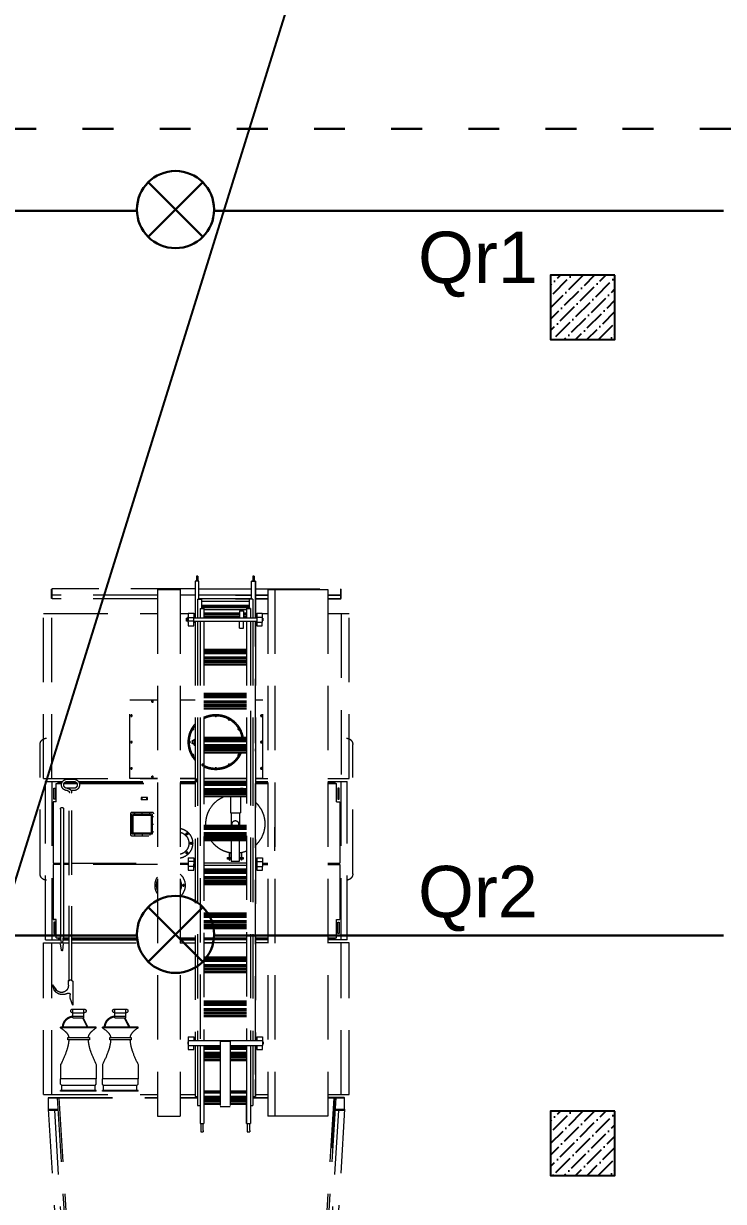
# Model space of a CAD drawing. Header units: millimetres. Extents: x 42452 to 2852333, y -419346 to 834876.
# Drawn here: x 2531440 to 2536882, y 326528 to 335688 of the extents above; entities that cross this region are included whole.
import ezdxf
from ezdxf import colors
from ezdxf.entities.mleader import LeaderData, LeaderLine
from ezdxf.math import Vec2, Vec3

# ---------------------------------------------------------------- set-up
doc = ezdxf.new("R2010")
doc.units = ezdxf.units.MM
doc.linetypes.add('ACAD_ISO03W100', pattern=[30, 12, -18])
doc.linetypes.add('DASHED', pattern=[0.75, 0.5, -0.25])
for name, color, linetype, lineweight in [('cad-block.com_Pen_No__7', 7, 'Continuous', 60), ('memar', 7, 'Continuous', 25), ('надписи', 5, 'Continuous', 30), ('НСП11', 5, 'Continuous', 30), ('Соед_газа', 184, 'ACAD_ISO03W100', 30), ('Шит', 1, 'Continuous', 30)]:
    doc.layers.add(name, color=color, linetype=linetype, lineweight=lineweight)
doc.styles.add('Arial', font='arial.ttf', dxfattribs={"height": 200})
doc.styles.get("Standard").update_dxf_attribs({"font": 'arial.ttf'})

# ---------------------------------------------------------------- blocks, each defined once
blk = doc.blocks.new('MAS1')
at = {"layer": 'cad-block.com_Pen_No__7', "color": 252, "linetype": 'DASHED', "lineweight": 9, "ltscale": 1000, "true_color": 0x939598}
for p, q in [((137320.6, 773121.3), (137349.9, 773121.3)), ((137320.6, 773121.3), (137320.6, 772833.7)), ((137349.9, 773121.3), (137320.6, 773121.3)), ((137320.6, 772833.7), (137320.6, 773121.3)), ((137339.5, 773160.9), (137330, 773160.9)), ((137330, 773160.1), (137330, 773121.3)), ((137340.4, 773160.1), (137340.4, 773121.3)), ((137349.9, 772979.7), (137349.9, 773121.3)), ((137760, 773121.3), (137789.3, 773121.3)), ((137760, 772979.7), (137760, 773121.3)), ((137769.5, 773160.1), (137769.5, 773121.3)), ((137769.5, 773160.1), (137779.3, 773160.1)), ((137779.3, 773160.1), (137779.3, 773121.3)), ((137789.3, 773121.3), (137789.3, 772982.5)), ((136653.3, 772984.5), (136653.3, 773058.7)), ((136656.2, 773058.7), (136653.3, 773058.7)), ((136653.3, 772984.5), (136653.3, 773058.7)), ((136656.2, 773058.7), (136653.3, 773058.7)), ((136656.2, 772982.5), (136656.2, 773060.7)), ((137320.6, 773060.7), (136656.2, 773060.7)), ((136656.2, 772982.5), (136656.2, 773060.7)), ((136656.2, 773013.8), (136656.2, 773058.7)), ((136656.2, 773013.8), (136656.2, 773058.7)), ((136656.2, 772984.5), (136656.2, 773013.8)), ((136656.2, 773011.8), (136757.4, 773011.8)), ((136757.4, 773011.8), (136656.2, 773011.8)), ((136757.4, 773055.3), (136757.4, 768960.3)), ((137222.9, 773055.3), (136757.4, 773055.3)), ((137170.2, 773055.3), (137170.2, 768960.3)), ((137222.9, 773055.3), (137222.9, 768960.3)), ((137222.9, 773011.8), (137320.6, 773011.8)), ((137320.6, 773011.8), (137222.9, 773011.8)), ((137760, 773060.7), (137349.9, 773060.7)), ((137349.9, 773011.8), (137760, 773011.8)), ((137476.5, 773011.8), (137349.9, 773011.8)), ((137789.3, 773060.7), (138902.3, 773060.7)), ((137789.3, 773011.8), (137906.2, 773011.8)), ((137906.2, 773055.3), (137906.2, 768960.3)), ((138082, 773055.3), (137906.2, 773055.3)), ((138082, 773055.3), (138082, 768960.3)), ((138082, 773011.8), (138902.3, 773011.8)), ((138902.3, 772982.5), (138902.3, 773060.7)), ((138902.3, 773058.7), (138905.2, 773058.7)), ((138902.3, 773013.8), (138902.3, 773058.7)), ((138902.3, 772984.5), (138902.3, 773013.8)), ((138905.2, 772984.5), (138905.2, 773058.7)), ((136656.2, 772984.5), (136653.3, 772984.5)), ((136656.2, 772984.5), (136653.3, 772984.5)), ((136656.2, 772984.5), (136656.2, 772985.1)), ((136656.2, 772982.5), (136757.4, 772982.5)), ((136757.4, 772982.5), (136656.2, 772982.5)), ((137222.9, 772982.5), (137320.6, 772982.5)), ((137320.6, 772982.5), (137222.9, 772982.5)), ((137340.1, 772979.7), (137359.7, 772979.7)), ((137340.1, 772979.7), (137340.1, 772833.7)), ((137409.6, 772982.5), (137349.9, 772982.5)), ((137349.9, 772982.5), (137760, 772982.5)), ((137476.5, 772982.5), (137349.9, 772982.5)), ((137359.7, 772979.7), (137369.4, 772979.7)), ((137359.7, 772906.4), (137389, 772906.4)), ((137389, 772906.4), (137359.7, 772906.4)), ((137359.7, 772906.4), (137389, 772906.4)), ((137359.7, 772906.4), (137359.7, 772833.7)), ((137369.4, 772979.7), (137369.4, 772906.4)), ((137740.5, 772964.8), (137369.4, 772964.8)), ((137740.5, 772932.8), (137369.4, 772932.8)), ((137740.5, 772925.9), (137369.4, 772925.9)), ((137740.5, 772916.2), (137369.4, 772916.2)), ((137389, 772906.4), (137389, 772833.7)), ((137721, 772906.4), (137721, 772833.7)), ((137750.3, 772906.4), (137721, 772906.4)), ((137769.8, 772979.7), (137740.5, 772979.7)), ((137740.5, 772979.7), (137740.5, 772906.4)), ((137769.8, 772979.7), (137750.3, 772979.7)), ((137750.3, 772906.4), (137750.3, 772833.7)), ((137769.8, 772979.7), (137769.8, 772833.7)), ((137789, 772982.5), (137789.3, 772982.5)), ((137789.3, 772982.5), (137789.3, 772833.7)), ((138082, 772982.5), (138902.3, 772982.5)), ((138148.9, 772982.5), (138217.3, 772982.5)), ((138902.3, 772984.5), (138905.2, 772984.5)), ((136757.4, 772867.8), (136590.8, 772867.8)), ((136590.8, 771585.6), (136590.8, 772867.8)), ((136654.3, 772867.8), (136654.3, 771585.6)), ((137267.5, 772867.8), (137222.9, 772867.8)), ((137267.5, 772831.3), (137262.6, 772831.3)), ((137262.6, 772831.3), (137262.6, 772811.7)), ((137310.5, 772870.3), (137267.5, 772870.3)), ((137267.5, 772870.3), (137267.5, 772841)), ((137267.5, 772841), (137267.5, 772802)), ((137306.6, 772841), (137267.5, 772841)), ((137310.5, 772841), (137306.6, 772841)), ((137310.5, 772870.3), (137310.5, 772833.7)), ((137310.5, 772843.5), (137315.4, 772843.5)), ((137804.6, 772833.7), (137310.5, 772833.7)), ((137310.5, 772833.7), (137310.5, 772772.7)), ((137315.4, 772843.5), (137315.4, 772833.7)), ((137320.6, 772841), (137315.4, 772841)), ((137721, 772899.6), (137389, 772899.6)), ((137414, 772874.2), (137389, 772874.2)), ((137414, 772867.3), (137389, 772867.3)), ((137389, 772857.6), (137414, 772857.6)), ((137414, 772848.2), (137389, 772848.2)), ((137414, 772844.9), (137389, 772844.9)), ((137443.3, 772889.8), (137414, 772889.8)), ((137414, 772889.8), (137414, 772833.7)), ((137443.3, 772889.8), (137443.3, 772833.7)), ((137721, 772874.2), (137443.3, 772874.2)), ((137721, 772867.3), (137443.3, 772867.3)), ((137443.3, 772857.6), (137721, 772857.6)), ((137721, 772848.2), (137443.3, 772848.2)), ((137721, 772844.9), (137443.3, 772844.9)), ((137800.7, 772867.8), (137789.3, 772867.8)), ((137795.8, 772841), (137789.3, 772841)), ((137800.7, 772843.5), (137795.8, 772843.5)), ((137795.8, 772843.5), (137795.8, 772833.7)), ((137843.7, 772870.3), (137800.7, 772870.3)), ((137800.7, 772870.3), (137800.7, 772833.7)), ((137800.7, 772772.7), (137800.7, 772833.7)), ((137804.6, 772833.7), (137843.7, 772833.7)), ((137843.7, 772870.3), (137843.7, 772841)), ((137906.2, 772867.8), (137843.7, 772867.8)), ((137906.2, 772867.8), (137843.7, 772867.8)), ((137843.7, 772802), (137843.7, 772841)), ((137843.7, 772837.6), (137848, 772837.6)), ((137843.7, 772836.2), (137843.7, 772806.9)), ((137849.4, 772836.2), (137849.4, 772821.5)), ((137856.2, 772833.2), (137849.4, 772833.2)), ((137849.4, 772821.5), (137849.4, 772806.9)), ((137856.2, 772809.8), (137856.2, 772833.2)), ((138967.7, 772867.8), (138082, 772867.8)), ((138904.3, 771585.6), (138904.3, 772867.8)), ((138967.7, 771585.6), (138967.7, 772867.8)), ((137267.5, 772811.7), (137262.6, 772811.7)), ((137306.6, 772802), (137267.5, 772802)), ((137267.5, 772772.7), (137267.5, 772802)), ((137310.5, 772772.7), (137267.5, 772772.7)), ((137310.5, 772802), (137306.6, 772802)), ((137804.6, 772809.3), (137310.5, 772809.3)), ((137310.5, 772799.5), (137315.4, 772799.5)), ((137315.4, 772809.3), (137315.4, 772799.5)), ((137320.6, 772802), (137315.4, 772802)), ((137320.6, 772809.3), (137320.6, 771860.9)), ((137320.6, 771860.9), (137320.6, 772809.3)), ((137340.1, 772809.3), (137340.1, 771869.7)), ((137359.7, 772809.3), (137359.7, 771876)), ((137389, 772809.3), (137389, 771883)), ((137414, 772753.3), (137414, 772809.3)), ((137443.3, 772753.3), (137414, 772753.3)), ((137443.3, 772753.3), (137443.3, 772809.3)), ((137721, 772809.3), (137721, 771884.7)), ((137750.3, 772809.3), (137750.3, 771878.3)), ((137769.8, 772809.3), (137769.8, 771872.7)), ((137789.3, 772809.3), (137789.3, 771865.2)), ((137795.8, 772802), (137789.3, 772802)), ((137795.8, 772809.3), (137795.8, 772799.5)), ((137800.7, 772799.5), (137795.8, 772799.5)), ((137843.7, 772772.7), (137800.7, 772772.7)), ((137804.6, 772809.3), (137843.7, 772809.3)), ((137843.7, 772805.4), (137848, 772805.4)), ((137843.7, 772802), (137843.7, 772772.7)), ((137849.4, 772809.8), (137856.2, 772809.8)), ((137721, 772591), (137389, 772591)), ((137721, 772584.1), (137389, 772584.1)), ((137721, 772574.4), (137389, 772574.4)), ((137721, 772565), (137389, 772565)), ((137721, 772557.8), (137389, 772557.8)), ((137721, 772532.4), (137389, 772532.4)), ((137721, 772525.6), (137389, 772525.6)), ((137389, 772515.8), (137721, 772515.8)), ((137721, 772506.4), (137389, 772506.4)), ((137721, 772503.1), (137389, 772503.1)), ((137721, 772496.3), (137389, 772496.3)), ((137389, 772486.5), (137721, 772486.5)), ((137721, 772477.1), (137389, 772477.1)), ((137721, 772469.9), (137389, 772469.9)), ((137262.2, 772195.9), (137320.6, 772195.9)), ((137262.2, 771585.6), (137262.2, 772195.9)), ((137721, 772249.2), (137389, 772249.2)), ((137721, 772242.3), (137389, 772242.3)), ((137721, 772232.6), (137389, 772232.6)), ((137721, 772223.2), (137389, 772223.2)), ((137721, 772216), (137389, 772216)), ((137721, 772190.6), (137389, 772190.6)), ((137721, 772183.8), (137389, 772183.8)), ((137389, 772174), (137721, 772174)), ((137430.5, 772183.7), (137446.6, 772183.7)), ((137789.3, 772195.9), (137906.2, 772195.9)), ((138082, 772195.9), (138296.4, 772195.9)), ((138114.1, 772183.7), (138130.2, 772183.7)), ((138121, 772193.9), (138121, 772174.2)), ((138296.4, 771585.6), (138296.4, 772195.9)), ((137274.4, 772063.7), (137274.4, 772083.4)), ((137359.6, 772112.9), (137359.6, 771989.6)), ((137721, 772164.6), (137389, 772164.6)), ((137721, 772161.3), (137389, 772161.3)), ((137721, 772154.5), (137389, 772154.5)), ((137389, 772144.7), (137721, 772144.7)), ((137721, 772135.3), (137389, 772135.3)), ((137721, 772128.1), (137389, 772128.1)), ((138284.2, 772063.7), (138284.2, 772083.4)), ((137267.4, 772073.9), (137283.5, 772073.9)), ((137522.8, 772051.3), (137520, 772046.4)), ((137520, 772046.4), (137521.4, 772043.9)), ((137522.8, 772041.5), (137521.4, 772043.9)), ((137528.5, 772041.4), (137522.8, 772051.4)), ((137528.5, 772051.3), (137522.8, 772051.3)), ((137528.5, 772041.5), (137522.8, 772041.5)), ((137529.9, 772048.8), (137528.5, 772051.3)), ((137531.3, 772046.4), (137528.5, 772041.5)), ((137529.9, 772048.8), (137531.3, 772046.4)), ((137628.2, 772079.5), (137623.3, 772076.7)), ((137623.3, 772076.7), (137623.3, 772073.9)), ((137623.3, 772071), (137623.3, 772073.9)), ((137628.2, 772068.2), (137623.3, 772071)), ((137628.2, 772068.1), (137628.2, 772079.6)), ((137633.1, 772076.7), (137628.2, 772079.5)), ((137628.2, 772065.7), (137628.2, 772077.2)), ((137633.1, 772071), (137628.2, 772068.2)), ((137633.1, 772073.9), (137633.1, 772076.7)), ((137633.1, 772073.9), (137633.1, 772071)), ((138277.3, 772073.9), (138293.3, 772073.9)), ((137721, 771907.4), (137389, 771907.4)), ((137721, 771907.4), (137389, 771907.4)), ((137721, 771900.5), (137389, 771900.5)), ((137721, 771900.5), (137389, 771900.5)), ((137455.6, 771968.4), (137445.6, 771974.2)), ((137450.6, 771977), (137445.7, 771974.1)), ((137445.7, 771974.1), (137445.7, 771968.5)), ((137445.7, 771968.5), (137448.2, 771967.1)), ((137450.6, 771965.7), (137448.2, 771967.1)), ((137453, 771975.5), (137450.6, 771977)), ((137455.5, 771968.5), (137450.6, 771965.7)), ((137453, 771975.5), (137455.5, 771974.1)), ((137455.5, 771974.1), (137455.5, 771968.5)), ((137800.8, 771968.4), (137810.8, 771974.2)), ((137800.9, 771974.1), (137803.4, 771975.5)), ((137800.9, 771968.5), (137800.9, 771974.1)), ((137805.8, 771965.7), (137800.9, 771968.5)), ((137805.8, 771977), (137803.4, 771975.5)), ((137810.7, 771974.1), (137805.8, 771977)), ((137808.2, 771967.1), (137805.8, 771965.7)), ((137808.2, 771967.1), (137810.7, 771968.5)), ((137810.7, 771968.5), (137810.7, 771974.1)), ((136563.4, 770843.9), (136563.4, 771849.7)), ((137267.4, 771868.8), (137283.5, 771868.8)), ((137274.4, 771858.6), (137274.4, 771878.3)), ((137320.6, 771860.9), (137320.6, 769547.6)), ((137320.6, 769547.6), (137320.6, 771816.2)), ((137340.1, 771874.2), (137340.1, 769547.6)), ((137359.7, 771876), (137359.7, 769547.6)), ((137389, 771890.8), (137389, 769547.6)), ((137437.8, 771890.8), (137389, 771890.8)), ((137721, 771890.8), (137389, 771890.8)), ((137721, 771881.4), (137389, 771881.4)), ((137721, 771874.2), (137389, 771874.2)), ((137721, 771848.8), (137389, 771848.8)), ((137721, 771842), (137389, 771842)), ((137389, 771832.2), (137721, 771832.2)), ((137721, 771822.8), (137389, 771822.8)), ((137721, 771819.5), (137389, 771819.5)), ((137721, 771812.7), (137389, 771812.7)), ((137721, 771890.8), (137680.6, 771890.8)), ((137721, 771884.7), (137721, 769547.6)), ((137750.3, 771878.3), (137750.3, 771561.2)), ((137769.8, 771874.2), (137769.8, 769547.6)), ((137789.3, 771865.2), (137789.3, 769547.6)), ((137795, 771883.4), (137804.2, 771883.4)), ((137795, 771854.1), (137804.2, 771854.1)), ((137812, 771875.6), (137812, 771861.9)), ((137825.1, 771868.8), (137836.6, 771868.8)), ((137827.5, 771868.8), (137839, 771868.8)), ((137827.6, 771868.8), (137830.5, 771873.7)), ((137830.5, 771863.9), (137827.6, 771868.8)), ((137830.5, 771873.7), (137833.3, 771873.7)), ((137833.3, 771863.9), (137830.5, 771863.9)), ((137836.1, 771873.7), (137833.3, 771873.7)), ((137833.3, 771863.9), (137836.1, 771863.9)), ((137838.9, 771868.8), (137836.1, 771873.7)), ((137836.1, 771863.9), (137838.9, 771868.8)), ((138277.3, 771868.8), (138293.3, 771868.8)), ((138284.2, 771858.6), (138284.2, 771878.3)), ((138995.1, 770843.9), (138995.1, 771849.7)), ((137389, 771802.9), (137721, 771802.9)), ((137721, 771793.5), (137389, 771793.5)), ((137437.3, 771786.3), (137389, 771786.3)), ((137721, 771786.3), (137389, 771786.3)), ((137455.6, 771769.1), (137445.6, 771763.4)), ((137448.2, 771770.5), (137445.7, 771769.1)), ((137445.7, 771769.1), (137445.7, 771763.4)), ((137445.7, 771763.4), (137450.6, 771760.6)), ((137448.2, 771770.5), (137450.6, 771771.9)), ((137450.6, 771771.9), (137455.5, 771769.1)), ((137450.6, 771760.6), (137453, 771762)), ((137455.5, 771763.4), (137453, 771762)), ((137455.5, 771769.1), (137455.5, 771763.4)), ((137721, 771786.3), (137681.3, 771786.3)), ((137800.8, 771769.1), (137810.8, 771763.4)), ((137800.9, 771769.1), (137805.8, 771771.9)), ((137800.9, 771763.4), (137800.9, 771769.1)), ((137803.4, 771762), (137800.9, 771763.4)), ((137803.4, 771762), (137805.8, 771760.6)), ((137805.8, 771771.9), (137808.2, 771770.5)), ((137805.8, 771760.6), (137810.7, 771763.4)), ((137810.7, 771769.1), (137808.2, 771770.5)), ((137810.7, 771763.4), (137810.7, 771769.1)), ((137267.4, 771664), (137283.5, 771664)), ((137274.4, 771653.8), (137274.4, 771673.6)), ((137521.4, 771693.6), (137520, 771691.2)), ((137520, 771691.2), (137522.8, 771686.3)), ((137521.4, 771693.6), (137522.8, 771696.1)), ((137528.5, 771696.2), (137522.8, 771686.2)), ((137522.8, 771696.1), (137528.5, 771696.1)), ((137522.8, 771686.3), (137528.5, 771686.3)), ((137528.5, 771696.1), (137531.3, 771691.2)), ((137528.5, 771686.3), (137529.9, 771688.7)), ((137531.3, 771691.2), (137529.9, 771688.7)), ((137622.3, 771663.7), (137634.1, 771663.7)), ((137623.3, 771666.5), (137628.2, 771669.3)), ((137623.3, 771663.7), (137623.3, 771666.5)), ((137623.3, 771663.7), (137623.3, 771660.9)), ((137623.3, 771660.9), (137628.2, 771658.1)), ((137628.2, 771671.9), (137628.2, 771660.4)), ((137628.2, 771670), (137628.2, 771657.4)), ((137628.2, 771669.5), (137628.2, 771657.9)), ((137628.2, 771669.3), (137633.1, 771666.5)), ((137628.2, 771658.1), (137633.1, 771660.9)), ((137633.1, 771666.5), (137633.1, 771663.7)), ((137633.1, 771660.9), (137633.1, 771663.7)), ((137725.1, 771691.2), (137727.9, 771696.1)), ((137726.5, 771688.7), (137725.1, 771691.2)), ((137726.5, 771688.7), (137727.9, 771686.3)), ((137727.9, 771696.2), (137733.6, 771686.2)), ((137727.9, 771696.1), (137733.6, 771696.1)), ((137727.9, 771686.3), (137733.6, 771686.3)), ((137733.6, 771696.1), (137735, 771693.6)), ((137733.6, 771686.3), (137736.4, 771691.2)), ((137736.4, 771691.2), (137735, 771693.6)), ((138277.3, 771664), (138293.3, 771664)), ((138284.2, 771653.8), (138284.2, 771673.6)), ((136757.4, 771585.6), (136590.8, 771585.6)), ((136606.4, 770330.7), (136606.4, 771561.2)), ((136757.4, 771561.2), (136606.4, 771561.2)), ((136655.2, 771561.2), (136655.2, 770330.7)), ((136689.4, 771403.9), (136689.4, 771545.5)), ((136757.4, 771545.5), (136689.4, 771545.5)), ((136704.1, 771561.2), (136704.1, 771545.5)), ((136757.4, 771555.3), (136704.1, 771555.3)), ((137320.6, 771585.6), (137222.9, 771585.6)), ((137320.6, 771561.2), (137222.9, 771561.2)), ((137320.6, 771555.3), (137222.9, 771555.3)), ((137320.6, 771545.5), (137222.9, 771545.5)), ((137262.2, 771585.6), (137320.6, 771585.6)), ((137262.2, 771585.6), (137320.6, 771585.6)), ((137389, 771585.6), (137721, 771585.6)), ((137721, 771585.6), (137389, 771585.6)), ((137389, 771585.6), (137721, 771585.6)), ((137721, 771565.6), (137389, 771565.6)), ((137721, 771558.7), (137389, 771558.7)), ((137721, 771549), (137389, 771549)), ((137721, 771539.6), (137389, 771539.6)), ((137721, 771532.4), (137389, 771532.4)), ((137750.3, 771561.2), (137750.3, 769547.6)), ((137779.3, 771585.6), (137779.3, 771585.6)), ((137779.3, 771585.6), (137779.3, 771557.7)), ((137906.2, 771545.5), (137789, 771545.5)), ((137789.3, 771585.6), (137906.2, 771585.6)), ((137906.2, 771585.6), (137789.3, 771585.6)), ((137789.3, 771585.6), (137906.2, 771585.6)), ((137906.2, 771561.2), (137789.3, 771561.2)), ((137906.2, 771555.3), (137789.3, 771555.3)), ((138082, 771585.6), (138296.4, 771585.6)), ((138967.7, 771585.6), (138082, 771585.6)), ((138082, 771585.6), (138296.4, 771585.6)), ((138696.3, 771561.2), (138082, 771561.2)), ((138692.8, 771555.3), (138082, 771555.3)), ((138689.3, 771545.5), (138082, 771545.5)), ((138114.1, 771597.8), (138130.2, 771597.8)), ((138121, 771587.6), (138121, 771607.3)), ((138296.4, 771585.6), (138296.4, 771585.6)), ((138809.4, 771545.5), (138707.7, 771545.5)), ((138802.6, 771555.3), (138714.4, 771555.3)), ((138792, 771561.2), (138725, 771561.2)), ((138784.9, 771579.7), (138732.2, 771579.7)), ((138784.9, 771562.1), (138732.2, 771562.1)), ((138952.1, 771561.2), (138820.8, 771561.2)), ((138854.5, 771555.3), (138824.3, 771555.3)), ((138869.1, 771545.5), (138827.7, 771545.5)), ((138854.5, 771545.5), (138854.5, 771561.2)), ((138869.1, 771403.9), (138869.1, 771545.5)), ((138903.3, 771561.2), (138903.3, 770330.7)), ((138952.1, 770330.7), (138952.1, 771561.2)), ((137721, 771507), (137389, 771507)), ((137721, 771500.2), (137389, 771500.2)), ((137389, 771490.4), (137721, 771490.4)), ((137721, 771481), (137389, 771481)), ((137721, 771477.7), (137389, 771477.7)), ((137721, 771470.9), (137389, 771470.9)), ((137389, 771461.1), (137721, 771461.1)), ((137721, 771451.7), (137389, 771451.7)), ((137515.6, 771444.5), (137389, 771444.5)), ((137415.5, 771507), (137427.7, 771507)), ((137431.6, 771507), (137437.5, 771507)), ((137437.5, 771444.5), (137437.5, 771318.5)), ((137515.6, 771444.5), (137515.6, 771318.5)), ((137721, 771444.5), (137515.6, 771444.5)), ((138732.2, 771509.4), (138766.4, 771509.4)), ((138732.2, 771509.4), (138784.9, 771509.4)), ((138732.2, 771491.8), (138754.4, 771491.8)), ((138749.7, 771474.2), (138747.3, 771474.2)), ((138747.3, 770837.2), (138747.3, 771474.2)), ((138767.3, 771474.2), (138770.1, 771474.2)), ((138770.1, 770833.5), (138770.1, 771474.2)), ((136689.4, 771403.9), (136665, 771403.9)), ((136665, 771403.9), (136665, 770926.6)), ((138159.8, 771423.9), (138159.8, 771438.5)), ((138159.8, 771419), (138159.8, 771438.5)), ((138159.8, 771438.5), (138208.6, 771438.5)), ((138159.8, 771438.5), (138208.6, 771438.5)), ((138159.8, 771419), (138208.6, 771419)), ((138161.7, 771428.8), (138169.5, 771428.8)), ((138165.6, 771432.7), (138165.6, 771424.8)), ((138198.8, 771428.8), (138206.6, 771428.8)), ((138202.7, 771432.7), (138202.7, 771424.8)), ((138208.6, 771438.5), (138208.6, 771423.9)), ((138208.6, 771438.5), (138208.6, 771419)), ((138869.1, 771403.9), (138893.5, 771403.9)), ((138893.5, 771403.9), (138893.5, 770926.6)), ((137515.6, 771318.5), (137437.5, 771318.5)), ((137444.8, 771318.5), (137444.8, 771223.8)), ((137508.3, 771318.5), (137508.3, 771223.8)), ((138120.1, 771289.1), (138114.2, 771289.1)), ((138117.2, 771292), (138117.2, 771286.2)), ((138122.5, 771305.2), (138122.5, 771156.8)), ((138275.8, 771310.1), (138127.4, 771310.1)), ((138131.3, 771301.3), (138131.3, 771160.7)), ((138271.9, 771301.3), (138131.3, 771301.3)), ((138145.5, 771315.5), (138139.6, 771315.5)), ((138142.5, 771312.5), (138142.5, 771318.4)), ((138204.1, 771315.5), (138198.2, 771315.5)), ((138201.1, 771312.5), (138201.1, 771318.4)), ((138262.7, 771315.5), (138256.8, 771315.5)), ((138259.7, 771312.5), (138259.7, 771318.4)), ((138271.9, 771160.7), (138271.9, 771301.3)), ((138280.7, 771156.8), (138280.7, 771305.2)), ((138283.2, 771289.1), (138289, 771289.1)), ((138286.1, 771292), (138286.1, 771286.2)), ((138812.3, 771347.8), (138812.3, 771138.8)), ((138836.9, 771347.8), (138836.9, 771138.9)), ((137170.2, 771022.6), (137170.2, 771207.5)), ((137721, 771223.8), (137389, 771223.8)), ((137721, 771216.9), (137389, 771216.9)), ((137721, 771207.3), (137389, 771207.3)), ((137721, 771197.8), (137389, 771197.8)), ((137721, 771190.6), (137389, 771190.6)), ((137721, 771165.2), (137389, 771165.2)), ((138120.1, 771230.5), (138114.2, 771230.5)), ((138120.1, 771171.9), (138114.2, 771171.9)), ((138117.2, 771233.5), (138117.2, 771227.6)), ((138117.2, 771174.9), (138117.2, 771169)), ((138283.2, 771230.5), (138289, 771230.5)), ((138283.2, 771171.9), (138289, 771171.9)), ((138286.1, 771233.5), (138286.1, 771227.6)), ((138286.1, 771174.9), (138286.1, 771169)), ((137721, 771158.4), (137389, 771158.4)), ((137389, 771148.6), (137721, 771148.6)), ((137721, 771139.2), (137389, 771139.2)), ((137721, 771135.9), (137389, 771135.9)), ((137721, 771129.1), (137389, 771129.1)), ((137389, 771119.3), (137721, 771119.3)), ((137721, 771109.9), (137389, 771109.9)), ((137721, 771102.7), (137389, 771102.7)), ((137444.8, 770942.5), (137444.8, 771102.7)), ((137508.3, 771102.7), (137508.3, 770942.5)), ((138127.4, 771151.9), (138275.8, 771151.9)), ((138131.3, 771160.7), (138271.9, 771160.7)), ((138145.5, 771146.5), (138139.6, 771146.5)), ((138142.5, 771149.5), (138142.5, 771143.6)), ((138204.1, 771146.5), (138198.2, 771146.5)), ((138201.1, 771149.5), (138201.1, 771143.6)), ((138262.7, 771146.5), (138256.8, 771146.5)), ((138259.7, 771149.5), (138259.7, 771143.6)), ((138812.3, 771138.8), (138812.3, 771082.3)), ((138812.3, 771082.3), (138812.3, 770834.7)), ((138836.9, 771138.9), (138836.9, 771085.4)), ((138836.9, 771085.4), (138836.9, 770834.7)), ((137427.7, 771008.8), (137427.7, 770949.8)), ((137431.6, 771008), (137431.6, 770949.8)), ((137521.4, 771008), (137521.4, 770949.8)), ((137525.4, 771008.8), (137525.4, 770949.8)), ((136757.4, 770926.6), (136665, 770926.6)), ((136757.4, 770916.8), (136665, 770916.8)), ((136665, 770916.8), (136665, 770487.9)), ((137261.2, 770926.6), (137222.9, 770926.6)), ((137261.2, 770916.8), (137222.9, 770916.8)), ((137266.1, 770930.1), (137261.2, 770930.1)), ((137261.2, 770930.1), (137261.2, 770910.6)), ((137266.1, 770910.6), (137261.2, 770910.6)), ((137309.1, 770969.2), (137266.1, 770969.2)), ((137266.1, 770969.2), (137266.1, 770939.9)), ((137266.1, 770939.9), (137266.1, 770900.8)), ((137309.1, 770939.9), (137266.1, 770939.9)), ((137309.1, 770900.8), (137266.1, 770900.8)), ((137266.1, 770871.5), (137266.1, 770900.8)), ((137309.1, 770969.2), (137309.1, 770920.4)), ((137309.1, 770942.3), (137314, 770942.3)), ((137309.1, 770920.4), (137309.1, 770871.5)), ((137309.1, 770898.4), (137314, 770898.4)), ((137314, 770942.3), (137314, 770898.4)), ((137320.6, 770939.9), (137314, 770939.9)), ((137320.6, 770930.1), (137314, 770930.1)), ((137320.6, 770910.6), (137314, 770910.6)), ((137320.6, 770900.8), (137314, 770900.8)), ((137721, 770930.1), (137389, 770930.1)), ((137721, 770910.6), (137389, 770910.6)), ((137415.5, 770970.8), (137415.5, 770959.1)), ((137427.7, 770970.8), (137415.5, 770970.8)), ((137415.5, 770959.1), (137427.7, 770959.1)), ((137427.7, 770958.6), (137431.6, 770958.6)), ((137427.7, 770949.8), (137431.6, 770949.8)), ((137444.8, 770970.8), (137431.6, 770970.8)), ((137431.6, 770959.1), (137444.8, 770959.1)), ((137508.3, 770942.5), (137444.8, 770942.5)), ((137521.4, 770970.8), (137508.3, 770970.8)), ((137508.3, 770959.1), (137521.4, 770959.1)), ((137525.4, 770958.6), (137521.4, 770958.6)), ((137525.4, 770949.8), (137521.4, 770949.8)), ((137537.6, 770970.8), (137525.4, 770970.8)), ((137525.4, 770959.1), (137537.6, 770959.1)), ((137537.6, 770959.1), (137537.6, 770970.8)), ((137794.4, 770939.9), (137789.3, 770939.9)), ((137794.4, 770930.1), (137789.3, 770930.1)), ((137794.4, 770900.8), (137789.3, 770900.8)), ((137799.3, 770942.3), (137794.4, 770942.3)), ((137794.4, 770942.3), (137794.4, 770898.4)), ((137799.3, 770898.4), (137794.4, 770898.4)), ((137842.3, 770969.2), (137799.3, 770969.2)), ((137799.3, 770969.2), (137799.3, 770920.4)), ((137799.3, 770939.9), (137842.3, 770939.9)), ((137799.3, 770871.5), (137799.3, 770920.4)), ((137799.3, 770900.8), (137842.3, 770900.8)), ((137842.3, 770969.2), (137842.3, 770939.9)), ((137842.3, 770939.9), (137842.3, 770900.8)), ((137842.3, 770930.1), (137847.2, 770930.1)), ((137842.3, 770910.6), (137847.2, 770910.6)), ((137842.3, 770900.8), (137842.3, 770871.5)), ((137847.2, 770930.1), (137847.2, 770910.6)), ((137906.2, 770926.6), (137847.2, 770926.6)), ((137847.2, 770916.8), (137906.2, 770916.8)), ((138747.3, 770926.6), (138082, 770926.6)), ((138082, 770916.8), (138747.3, 770916.8)), ((138812.3, 770926.6), (138770.1, 770926.6)), ((138770.1, 770916.8), (138812.3, 770916.8)), ((138893.5, 770926.6), (138836.9, 770926.6)), ((138836.9, 770916.8), (138893.5, 770916.8)), ((138893.5, 770916.8), (138893.5, 770487.9)), ((137309.1, 770871.5), (137266.1, 770871.5)), ((137721, 770882), (137389, 770882)), ((137721, 770875.1), (137389, 770875.1)), ((137721, 770865.5), (137389, 770865.5)), ((137721, 770856), (137389, 770856)), ((137721, 770848.8), (137389, 770848.8)), ((137721, 770823.4), (137389, 770823.4)), ((137721, 770816.6), (137389, 770816.6)), ((137389, 770806.8), (137721, 770806.8)), ((137842.3, 770871.5), (137799.3, 770871.5)), ((138747.3, 770093.8), (138747.3, 770837.2)), ((138770.1, 770094.2), (138770.1, 770833.5)), ((138812.3, 770834.7), (138812.3, 770299.6)), ((138836.9, 770834.7), (138836.9, 770299.6)), ((137721, 770797.4), (137389, 770797.4)), ((137721, 770794.1), (137389, 770794.1)), ((137721, 770787.3), (137389, 770787.3)), ((137389, 770777.5), (137721, 770777.5)), ((137721, 770768.1), (137389, 770768.1)), ((137721, 770760.9), (137389, 770760.9)), ((137721, 770540.2), (137389, 770540.2)), ((137721, 770533.3), (137389, 770533.3)), ((137721, 770523.7), (137389, 770523.7)), ((136689.4, 770487.9), (136665, 770487.9)), ((136689.4, 770346.3), (136689.4, 770487.9)), ((137721, 770514.2), (137389, 770514.2)), ((137721, 770507), (137389, 770507)), ((137721, 770481.6), (137389, 770481.6)), ((137721, 770474.8), (137389, 770474.8)), ((137389, 770465), (137721, 770465)), ((137721, 770455.6), (137389, 770455.6)), ((137721, 770452.3), (137389, 770452.3)), ((137721, 770445.5), (137389, 770445.5)), ((137389, 770435.7), (137721, 770435.7)), ((137750.3, 770507), (137750.3, 770481.6)), ((138869.1, 770487.9), (138893.5, 770487.9)), ((138869.1, 770346.3), (138869.1, 770487.9)), ((138893.5, 770487.9), (138869.1, 770487.9)), ((136757.4, 770346.3), (136689.4, 770346.3)), ((136704.1, 770346.3), (136704.1, 770330.7)), ((137320.6, 770346.3), (137222.9, 770346.3)), ((137721, 770426.3), (137389, 770426.3)), ((137721, 770419.1), (137389, 770419.1)), ((137721, 770346.3), (137389, 770346.3)), ((137906.2, 770346.3), (137789.3, 770346.3)), ((138747.3, 770346.3), (138082, 770346.3)), ((138812.3, 770346.3), (138770.1, 770346.3)), ((138819.2, 770308.6), (138812.3, 770357.6)), ((138829.7, 770308.5), (138836.9, 770357.6)), ((138869.1, 770346.3), (138836.9, 770346.3)), ((138854.5, 770346.3), (138854.5, 770330.7)), ((136590.8, 770307.2), (136757.4, 770307.2)), ((136590.8, 769128.5), (136590.8, 770307.2)), ((136606.4, 770330.7), (136757.4, 770330.7)), ((136654.3, 769128.5), (136654.3, 770307.2)), ((136757.4, 770336.5), (136704.1, 770336.5)), ((137320.6, 770336.5), (137222.9, 770336.5)), ((137222.9, 770330.7), (137320.6, 770330.7)), ((137222.9, 770307.2), (137320.6, 770307.2)), ((137721, 770336.5), (137389, 770336.5)), ((137389, 770330.7), (137721, 770330.7)), ((137389, 770307.2), (137721, 770307.2)), ((137721, 770307.2), (137657.3, 770307.2)), ((137906.2, 770336.5), (137789.3, 770336.5)), ((137906.2, 770330.7), (137789.3, 770330.7)), ((137906.2, 770307.2), (137789.3, 770307.2)), ((137906.2, 770307.2), (137789.3, 770307.2)), ((138747.3, 770336.5), (138082, 770336.5)), ((138747.3, 770330.7), (138082, 770330.7)), ((138747.3, 770307.2), (138082, 770307.2)), ((138747.3, 770307.2), (138082, 770307.2)), ((138812.3, 770336.5), (138770.1, 770336.5)), ((138812.3, 770330.7), (138770.1, 770330.7)), ((138812.3, 770307.2), (138770.1, 770307.2)), ((138812.3, 770307.2), (138770.1, 770307.2)), ((138819.2, 770250.6), (138812.3, 770299.6)), ((138829.7, 770250.5), (138836.9, 770299.6)), ((138854.5, 770336.5), (138836.9, 770336.5)), ((138952.1, 770330.7), (138836.9, 770330.7)), ((138967.7, 770307.2), (138836.9, 770307.2)), ((138904.3, 770307.2), (138836.9, 770307.2)), ((138904.3, 769128.5), (138904.3, 770307.2)), ((138967.7, 769128.5), (138967.7, 770307.2)), ((137721, 770198.4), (137389, 770198.4)), ((137721, 770191.5), (137389, 770191.5)), ((137721, 770181.9), (137389, 770181.9)), ((137721, 770172.4), (137389, 770172.4)), ((137721, 770165.2), (137389, 770165.2)), ((137721, 770139.8), (137389, 770139.8)), ((137721, 770133), (137389, 770133)), ((137389, 770123.2), (137721, 770123.2)), ((137721, 770113.8), (137389, 770113.8)), ((137721, 770110.5), (137389, 770110.5)), ((137721, 770103.7), (137389, 770103.7)), ((137389, 770093.9), (137721, 770093.9)), ((137721, 770084.5), (137389, 770084.5)), ((137721, 770077.3), (137389, 770077.3)), ((138747.3, 770017.9), (138747.3, 770094.2)), ((138770.2, 770017.9), (138770.2, 770094.2)), ((138749.7, 770017.8), (138740.9, 770009)), ((138740.9, 770009), (138740.9, 769988.2)), ((138740.9, 769988.2), (138740.9, 769821.9)), ((138749.9, 770017.9), (138747.3, 770017.9)), ((138749.7, 770017.8), (138767.3, 770017.8)), ((138767.3, 770017.8), (138770.2, 770017.8)), ((138767.3, 770017.8), (138776.1, 770009)), ((138776.1, 770009), (138767.3, 770017.8)), ((138776.1, 770009), (138776.1, 769983.5)), ((138898.6, 769981.5), (138870.4, 769942.5)), ((138882, 769935.2), (138898.6, 769981.5)), ((138761.1, 769876.7), (138761.1, 769904)), ((138761.1, 769897.5), (138761.1, 769901.8)), ((138870.5, 769942.9), (138882, 769934.4)), ((137721, 769856.6), (137389, 769856.6)), ((137721, 769849.8), (137389, 769849.8)), ((137721, 769840.1), (137389, 769840.1)), ((137721, 769830.6), (137389, 769830.6)), ((137721, 769823.4), (137389, 769823.4)), ((137721, 769798), (137389, 769798)), ((137721, 769791.2), (137389, 769791.2)), ((138414.3, 769791.8), (138328.3, 769791.8)), ((138328.3, 769724.9), (138328.3, 769791.8)), ((138414.3, 769724.9), (138414.3, 769791.8)), ((138739.9, 769791.8), (138653.9, 769791.8)), ((138653.9, 769724.9), (138653.9, 769791.8)), ((138739.9, 769724.9), (138739.9, 769791.8)), ((138740.9, 769821.2), (138761.1, 769876.7)), ((137389, 769781.4), (137721, 769781.4)), ((137721, 769772), (137389, 769772)), ((137721, 769768.7), (137389, 769768.7)), ((137721, 769761.9), (137389, 769761.9)), ((137389, 769752.1), (137721, 769752.1)), ((137721, 769742.7), (137389, 769742.7)), ((137721, 769735.5), (137389, 769735.5)), ((138334.9, 769724.9), (138298.4, 769650.7)), ((138340.4, 769724.9), (138303.9, 769650.7)), ((138414.3, 769764), (138328.3, 769764)), ((138414.3, 769738.3), (138328.3, 769738.3)), ((138414.3, 769724.9), (138328.3, 769724.9)), ((138660.5, 769724.9), (138624, 769650.7)), ((138666, 769724.9), (138629.5, 769650.7)), ((138739.9, 769764), (138653.9, 769764)), ((138739.9, 769738.3), (138653.9, 769738.3)), ((138739.9, 769724.9), (138653.9, 769724.9)), ((138672.7, 769738.5), (138672.6, 769738.3)), ((138232.9, 769646.3), (138232.9, 769650.7)), ((138232.9, 769650.7), (138509.7, 769650.7)), ((138232.9, 769646.3), (138509.7, 769646.3)), ((138509.7, 769646.3), (138509.7, 769650.7)), ((138558.5, 769646.3), (138558.5, 769650.7)), ((138558.5, 769650.7), (138835.3, 769650.7)), ((138558.5, 769646.3), (138835.3, 769646.3)), ((138835.3, 769646.3), (138835.3, 769650.7)), ((137266.1, 769537.8), (137261.2, 769537.8)), ((137261.2, 769537.8), (137261.2, 769518.3)), ((137266.1, 769518.3), (137261.2, 769518.3)), ((137309.1, 769576.9), (137266.1, 769576.9)), ((137266.1, 769576.9), (137266.1, 769547.6)), ((137266.1, 769547.6), (137266.1, 769508.5)), ((137320.6, 769547.6), (137266.1, 769547.6)), ((137309.1, 769576.9), (137309.1, 769547.6)), ((137789.3, 769547.6), (137320.6, 769547.6)), ((137515.9, 769541.7), (137515.9, 769034.2)), ((137594, 769541.7), (137515.9, 769541.7)), ((137594, 769541.7), (137594, 769034.2)), ((137842.3, 769547.6), (137769.8, 769547.6)), ((137842.3, 769576.9), (137799.3, 769576.9)), ((137799.3, 769576.9), (137799.3, 769547.6)), ((137842.3, 769576.9), (137842.3, 769547.6)), ((137842.3, 769547.6), (137842.3, 769508.5)), ((137842.3, 769537.8), (137847.2, 769537.8)), ((137842.3, 769518.3), (137847.2, 769518.3)), ((137847.2, 769537.8), (137847.2, 769518.3)), ((138285.6, 769571.6), (138285.6, 769554)), ((138452.6, 769571.6), (138285.6, 769571.6)), ((138285.6, 769554), (138452.6, 769554)), ((138452.6, 769554), (138452.6, 769571.6)), ((138611.2, 769571.6), (138611.2, 769554)), ((138778.2, 769571.6), (138611.2, 769571.6)), ((138611.2, 769554), (138778.2, 769554)), ((138778.2, 769554), (138778.2, 769571.6)), ((137266.1, 769479.2), (137266.1, 769508.5)), ((137515.9, 769508.5), (137266.1, 769508.5)), ((137309.1, 769479.2), (137266.1, 769479.2)), ((137309.1, 769508.5), (137309.1, 769479.2)), ((137340.1, 769508.5), (137320.6, 769508.5)), ((137320.6, 769284.4), (137320.6, 769508.5)), ((137320.6, 769508.5), (137320.6, 769284.4)), ((137340.1, 769508.5), (137340.1, 769284.4)), ((137359.7, 769508.5), (137359.7, 769284.4)), ((137389, 769508.5), (137389, 769284.4)), ((137515.9, 769498.3), (137389, 769498.3)), ((137515.9, 769488.8), (137389, 769488.8)), ((137515.9, 769481.6), (137389, 769481.6)), ((137515.9, 769456.2), (137389, 769456.2)), ((137515.9, 769449.4), (137389, 769449.4)), ((137389, 769439.6), (137515.9, 769439.6)), ((137515.9, 769430.2), (137389, 769430.2)), ((137515.9, 769426.9), (137389, 769426.9)), ((137789.3, 769508.5), (137594, 769508.5)), ((137721, 769498.3), (137594, 769498.3)), ((137721, 769488.8), (137594, 769488.8)), ((137721, 769481.6), (137594, 769481.6)), ((137721, 769456.2), (137594, 769456.2)), ((137721, 769449.4), (137594, 769449.4)), ((137594, 769439.6), (137721, 769439.6)), ((137721, 769430.2), (137594, 769430.2)), ((137721, 769426.9), (137594, 769426.9)), ((137721, 769508.5), (137721, 769284.4)), ((137750.3, 769508.5), (137750.3, 769284.4)), ((137842.3, 769508.5), (137769.8, 769508.5)), ((137769.8, 769508.5), (137769.8, 769284.4)), ((137789.3, 769508.5), (137789.3, 769284.4)), ((137799.3, 769479.2), (137799.3, 769508.5)), ((137842.3, 769479.2), (137799.3, 769479.2)), ((137842.3, 769508.5), (137842.3, 769479.2)), ((137515.9, 769420.1), (137389, 769420.1)), ((137389, 769410.3), (137515.9, 769410.3)), ((137515.9, 769400.9), (137389, 769400.9)), ((137515.9, 769393.7), (137389, 769393.7)), ((137721, 769420.1), (137594, 769420.1)), ((137594, 769410.3), (137721, 769410.3)), ((137721, 769400.9), (137594, 769400.9)), ((137721, 769393.7), (137594, 769393.7)), ((138232.9, 769360.7), (138232.9, 769250.8)), ((138509.7, 769360.7), (138509.7, 769250.8)), ((138558.5, 769360.7), (138558.5, 769250.8)), ((138835.3, 769360.7), (138835.3, 769250.8)), ((137320.6, 769284.4), (137320.6, 769112.2)), ((137320.6, 769112.2), (137320.6, 769245.4)), ((137340.1, 769284.4), (137340.1, 769043.8)), ((137359.7, 769284.4), (137359.7, 768902.2)), ((137389, 769284.4), (137389, 768902.2)), ((137721, 769284.4), (137721, 768902.2)), ((137750.3, 769284.4), (137750.3, 768902.2)), ((137769.8, 769284.4), (137769.8, 769043.8)), ((137789.3, 769284.4), (137789.3, 769112.2)), ((138232.9, 769250.8), (138509.7, 769250.8)), ((138232.9, 769207.3), (138232.9, 769250.8)), ((138509.7, 769207.3), (138509.7, 769250.8)), ((138558.5, 769250.8), (138835.3, 769250.8)), ((138558.5, 769207.3), (138558.5, 769250.8)), ((138835.3, 769207.3), (138835.3, 769250.8)), ((137515.9, 769156.5), (137389, 769156.5)), ((137721, 769156.5), (137594, 769156.5)), ((138241.7, 769198.5), (138232.9, 769207.3)), ((138232.9, 769159), (138509.7, 769159)), ((138232.9, 769154.6), (138232.9, 769159)), ((138232.9, 769154.6), (138509.7, 769154.6)), ((138241.7, 769198.5), (138501, 769198.5)), ((138241.7, 769159), (138241.7, 769198.5)), ((138501, 769198.5), (138509.7, 769207.3)), ((138501, 769159), (138501, 769198.5)), ((138509.7, 769154.6), (138509.7, 769159)), ((138567.2, 769198.5), (138558.5, 769207.3)), ((138558.5, 769159), (138835.3, 769159)), ((138558.5, 769154.6), (138558.5, 769159)), ((138558.5, 769154.6), (138835.3, 769154.6)), ((138567.2, 769198.5), (138826.5, 769198.5)), ((138567.2, 769159), (138567.2, 769198.5)), ((138826.5, 769198.5), (138835.3, 769207.3)), ((138826.5, 769159), (138826.5, 769198.5)), ((138835.3, 769154.6), (138835.3, 769159)), ((136757.4, 769128.5), (136590.8, 769128.5)), ((136757.4, 769128.5), (136597.1, 769128.5)), ((136626.8, 769015.2), (136626.8, 769105.1)), ((136757.4, 769105.1), (136626.8, 769105.1)), ((136757.4, 769103.1), (136626.8, 769103.1)), ((136757.4, 769107.4), (136629.6, 769107.4)), ((136757.4, 769105.6), (136629.6, 769105.6)), ((136695.6, 769103.1), (136760.5, 768043.5)), ((136704.7, 769105.6), (136728.9, 768710.5)), ((136710.3, 769103.1), (136775.2, 768043.5)), ((137320.6, 769128.5), (137222.9, 769128.5)), ((137340.1, 769105.1), (137222.9, 769105.1)), ((137340.1, 769103.1), (137222.9, 769103.1)), ((137340.1, 769112.2), (137320.6, 769112.2)), ((137515.9, 769147), (137389, 769147)), ((137515.9, 769139.8), (137389, 769139.8)), ((137515.9, 769114.4), (137389, 769114.4)), ((137515.9, 769107.6), (137389, 769107.6)), ((137389, 769097.8), (137515.9, 769097.8)), ((137515.9, 769088.4), (137389, 769088.4)), ((137515.9, 769085.1), (137389, 769085.1)), ((137515.9, 769078.3), (137389, 769078.3)), ((137389, 769068.5), (137515.9, 769068.5)), ((137389, 768902.2), (137389, 769066.3)), ((137515.9, 769059.1), (137389, 769059.1)), ((137721, 769147), (137594, 769147)), ((137721, 769139.8), (137594, 769139.8)), ((137721, 769114.4), (137594, 769114.4)), ((137721, 769107.6), (137594, 769107.6)), ((137594, 769097.8), (137721, 769097.8)), ((137721, 769088.4), (137594, 769088.4)), ((137721, 769085.1), (137594, 769085.1)), ((137721, 769078.3), (137594, 769078.3)), ((137594, 769068.5), (137721, 769068.5)), ((137721, 769059.1), (137594, 769059.1)), ((137721, 769066.3), (137721, 768902.2)), ((137750.3, 769124.9), (137750.3, 768902.2)), ((137789.3, 769112.2), (137769.8, 769112.2)), ((137906.2, 769105.1), (137769.8, 769105.1)), ((137906.2, 769103.1), (137769.8, 769103.1)), ((137906.2, 769128.5), (137789.3, 769128.5)), ((138967.7, 769128.5), (138082, 769128.5)), ((138931.7, 769105.1), (138082, 769105.1)), ((138931.7, 769103.1), (138082, 769103.1)), ((138848.2, 769103.1), (138783.3, 768043.5)), ((138862.9, 769103.1), (138798, 768043.5)), ((138931.7, 769103.1), (138931.7, 769064)), ((138931.7, 769064), (138931.7, 769015.2)), ((136701, 769015.5), (136626.8, 769015.2)), ((136626.8, 769015.2), (136685.5, 768058.2)), ((136701.6, 769005.7), (136627.4, 769005.5)), ((136674.2, 769005.6), (136731.4, 768072.8)), ((137359.7, 769043.8), (137340.1, 769043.8)), ((137515.9, 769051.9), (137389, 769051.9)), ((137594, 769034.2), (137515.9, 769034.2)), ((137721, 769051.9), (137594, 769051.9)), ((137769.8, 769043.8), (137750.3, 769043.8)), ((138884.3, 769005.6), (138827.2, 768072.8)), ((138931.7, 769005.4), (138856.9, 769005.4)), ((138931.7, 769015.2), (138857.5, 769015.2)), ((138931.7, 769015.2), (138873, 768058.2)), ((136757.4, 768960.3), (137222.9, 768960.3)), ((137389, 768902.2), (137359.7, 768902.2)), ((137364.5, 768849.2), (137364.5, 768902.2)), ((137384.1, 768902.2), (137384.1, 768849.2)), ((137750.3, 768902.2), (137721, 768902.2)), ((137725.9, 768849.2), (137725.9, 768902.2)), ((137745.4, 768902.2), (137745.4, 768849.2)), ((138082, 768960.3), (137906.2, 768960.3)), ((137364.5, 768849.2), (137364.5, 768838.8)), ((137384.1, 768838.8), (137364.5, 768838.8)), ((137384.1, 768849.2), (137384.1, 768838.8)), ((137725.9, 768849.2), (137725.9, 768838.8)), ((137745.4, 768838.8), (137725.9, 768838.8)), ((137745.4, 768849.2), (137745.4, 768838.8))]:
    blk.add_line(p, q, dxfattribs=at)
at = {"layer": 'cad-block.com_Pen_No__7', "color": 252, "linetype": 'DASHED', "lineweight": 9, "ltscale": 1000, "true_color": 0x939598, "flags": 128}
for points in [[(136679.6, 771511.4), (136679.6, 771423.5), (136669.9, 771423.5), (136669.9, 771511.4)], [(138878.9, 771511.4), (138878.9, 771423.5), (138888.6, 771423.5), (138888.6, 771511.4)], [(136679.6, 770380.5), (136679.6, 770468.4), (136669.9, 770468.4), (136669.9, 770380.5)], [(138878.9, 770380.5), (138878.9, 770468.4), (138888.6, 770468.4), (138888.6, 770380.5)]]:
    blk.add_lwpolyline(points, close=True, dxfattribs=at)
blk.add_lwpolyline([(138111.3, 771311.6, -0.414214), (138121.1, 771321.3), (138282.2, 771321.3, -0.414214), (138292, 771311.6), (138292, 771150.4, -0.414214), (138282.2, 771140.7), (138121.1, 771140.7, -0.414214), (138111.3, 771150.4)], format="xyb", close=True, dxfattribs=at)
at = {"layer": 'cad-block.com_Pen_No__7', "color": 252, "linetype": 'DASHED', "lineweight": 9, "ltscale": 1000, "true_color": 0x939598}
for centre, radius in [((138121, 772183.7), 5.86), ((137274.4, 772073.9), 5.86), ((137525.7, 772046.4), 6.1), ((137525.7, 772046.4), 2.93), ((137628.2, 772073.9), 6.1), ((137628.2, 772073.9), 2.93), ((138284.2, 772073.9), 5.86), ((137450.6, 771971.3), 6.1), ((137450.6, 771971.3), 2.93), ((137805.8, 771971.3), 6.1), ((137805.8, 771971.3), 2.93), ((137274.4, 771868.8), 5.86), ((137833.3, 771868.8), 6.1), ((137833.3, 771868.8), 2.93), ((138284.2, 771868.8), 5.86), ((137450.6, 771766.2), 6.1), ((137450.6, 771766.2), 2.93), ((137805.8, 771766.2), 6.1), ((137805.8, 771766.2), 2.93), ((137274.4, 771664), 5.86), ((137525.7, 771691.2), 6.1), ((137525.7, 771691.2), 2.93), ((137628.2, 771663.7), 6.1), ((137628.2, 771663.7), 2.93), ((137730.7, 771691.2), 6.1), ((137730.7, 771691.2), 2.93), ((138284.2, 771664), 5.86), ((138121, 771597.8), 5.86), ((138165.6, 771428.8), 1.95), ((138202.7, 771428.8), 1.95), ((137820.7, 771081.7), 6.05), ((137851.5, 771155.9), 6.05), ((137851.5, 771007.4), 6.05), ((137879.4, 770754.5), 6.05), ((138089.3, 770754.5), 6.05)]:
    blk.add_circle(centre, radius, dxfattribs=at)
for centre, radius, start, end in [((137848, 772836.2), 1.46, 0, 90), ((137848, 772806.9), 1.46, 270, 0), ((137628.2, 771868.8), 214.8, 64.41271, 169.64725), ((137628.2, 771868.8), 205.1, 63.09891, 169.14842), ((137525.7, 772046.4), 4.64, 162.1532, 222.1532), ((137525.7, 772046.4), 4.64, 77.8468, 162.1532), ((137525.7, 772046.4), 4.64, 222.1532, 257.8468), ((137525.7, 772046.4), 2.4, 210, 120), ((137525.7, 772046.4), 4.64, 257.8468, 342.1532), ((137525.7, 772046.4), 4.64, 42.1532, 77.8468), ((137525.7, 772046.4), 4.64, 342.1532, 42.1532), ((137628.2, 772073.9), 4.64, 132.1532, 192.1532), ((137628.2, 772073.9), 4.64, 192.1532, 227.8468), ((137628.2, 772073.9), 4.64, 47.8468, 132.1532), ((137628.2, 772073.9), 4.64, 227.8468, 312.1532), ((137628.2, 772073.9), 2.4, 180, 90), ((137628.2, 772073.9), 4.64, 12.1532, 47.8468), ((137628.2, 772073.9), 4.64, 312.1532, 12.1532), ((137628.2, 771868.8), 214.8, 318.59623, 41.40377), ((137628.2, 771868.8), 205.1, 321.79335, 38.20665), ((136612.3, 771849.7), 48.8, 90, 180), ((137450.6, 771971.3), 4.64, 107.8468, 192.1532), ((137450.6, 771971.3), 4.64, 192.1532, 252.1532), ((137450.6, 771971.3), 2.4, 240, 150), ((137450.6, 771971.3), 4.64, 72.1532, 107.8468), ((137450.6, 771971.3), 4.64, 252.1532, 287.8468), ((137450.6, 771971.3), 4.64, 12.1532, 72.1532), ((137450.6, 771971.3), 4.64, 287.8468, 12.1532), ((137805.8, 771971.3), 4.64, 167.8468, 252.1532), ((137805.8, 771971.3), 4.64, 132.1532, 167.8468), ((137805.8, 771971.3), 4.64, 72.1532, 132.1532), ((137805.8, 771971.3), 2.4, 120, 30), ((137805.8, 771971.3), 4.64, 252.1532, 312.1532), ((137805.8, 771971.3), 4.64, 347.8468, 72.1532), ((137805.8, 771971.3), 4.64, 312.1532, 347.8468), ((138946.3, 771849.7), 48.8, 0, 90), ((137760.3, 771868.8), 37.6, 337.06974, 39.479), ((137760.3, 771868.8), 41.5, 314.36383, 339.33268), ((137804.2, 771875.6), 7.81, 0, 90), ((137804.2, 771861.9), 7.81, 270, 0), ((137833.3, 771868.8), 4.64, 137.8468, 222.1532), ((137833.3, 771868.8), 4.64, 102.1532, 137.8468), ((137833.3, 771868.8), 4.64, 222.1532, 282.1532), ((137833.3, 771868.8), 2.4, 90, 0), ((137833.3, 771868.8), 4.64, 42.1532, 102.1532), ((137833.3, 771868.8), 4.64, 282.1532, 317.8468), ((137833.3, 771868.8), 4.64, 317.8468, 42.1532), ((137628.2, 771868.8), 214.8, 202.57723, 295.58729), ((137628.2, 771868.8), 205.1, 203.71645, 296.90109), ((137450.6, 771766.2), 4.64, 167.8468, 252.1532), ((137450.6, 771766.2), 4.64, 132.1532, 167.8468), ((137450.6, 771766.2), 4.64, 72.1532, 132.1532), ((137450.6, 771766.2), 2.4, 300, 210), ((137450.6, 771766.2), 4.64, 252.1532, 312.1532), ((137450.6, 771766.2), 4.64, 347.8468, 72.1532), ((137450.6, 771766.2), 4.64, 312.1532, 347.8468), ((137805.8, 771766.2), 4.64, 107.8468, 192.1532), ((137805.8, 771766.2), 4.64, 192.1532, 252.1532), ((137805.8, 771766.2), 2.4, 60, 330), ((137805.8, 771766.2), 4.64, 72.1532, 107.8468), ((137805.8, 771766.2), 4.64, 252.1532, 287.8468), ((137805.8, 771766.2), 4.64, 12.1532, 72.1532), ((137805.8, 771766.2), 4.64, 287.8468, 12.1532), ((137525.7, 771691.2), 4.64, 162.1532, 197.8468), ((137525.7, 771691.2), 4.64, 102.1532, 162.1532), ((137525.7, 771691.2), 4.64, 197.8468, 282.1532), ((137525.7, 771691.2), 2.4, 330, 240), ((137525.7, 771691.2), 4.64, 17.8468, 102.1532), ((137525.7, 771691.2), 4.64, 282.1532, 342.1532), ((137525.7, 771691.2), 4.64, 342.1532, 17.8468), ((137628.2, 771663.7), 4.64, 132.1532, 192.1532), ((137628.2, 771663.7), 4.64, 192.1532, 227.8468), ((137628.2, 771663.7), 4.64, 47.8468, 132.1532), ((137628.2, 771663.7), 4.64, 227.8468, 312.1532), ((137628.2, 771663.7), 2.4, 0, 270), ((137628.2, 771663.7), 4.64, 12.1532, 47.8468), ((137628.2, 771663.7), 4.64, 312.1532, 12.1532), ((137730.7, 771691.2), 4.64, 162.1532, 222.1532), ((137730.7, 771691.2), 4.64, 77.8468, 162.1532), ((137730.7, 771691.2), 4.64, 222.1532, 257.8468), ((137730.7, 771691.2), 2.4, 30, 300), ((137730.7, 771691.2), 4.64, 257.8468, 342.1532), ((137730.7, 771691.2), 4.64, 42.1532, 77.8468), ((137730.7, 771691.2), 4.64, 342.1532, 42.1532), ((138732.2, 771535.8), 43.9, 90, 270), ((138732.2, 771535.8), 26.4, 90, 270), ((138784.9, 771535.8), 43.9, 270, 90), ((138784.9, 771535.8), 26.4, 270, 90), ((137476.5, 771233), 229.5, 357.69187, 67.13584), ((138784.9, 771474.2), 35.2, 90, 180), ((138784.9, 771474.2), 17.6, 90, 180), ((137476.5, 771233), 229.5, 132.802, 227.198), ((138824.6, 771347.8), 12.3, 0, 180), ((137476.5, 771233), 24.9, 338.21356, 201.78644), ((138127.4, 771305.2), 4.88, 90, 180), ((138275.8, 771305.2), 4.88, 0, 90), ((137925.7, 771081.7), 117.2, 99.5851, 260.4149), ((137925.7, 771081.7), 87.9, 102.82749, 257.17251), ((137476.5, 771233), 229.5, 277.94936, 325.39378), ((137820.7, 771081.7), 7.81, 180, 92.13243), ((137851.5, 771155.9), 7.81, 180, 92.13243), ((138127.4, 771156.8), 4.88, 180, 270), ((138275.8, 771156.8), 4.88, 270, 0), ((137476.5, 771233), 229.5, 247.56751, 262.05064), ((137851.5, 771007.4), 7.81, 180, 92.13243), ((136612.3, 770843.9), 48.8, 180, 270), ((137984.3, 770754.5), 117.2, 131.81031, 228.18969), ((137984.3, 770754.5), 117.2, 326.44269, 33.55731), ((138946.3, 770843.9), 48.8, 270, 0), ((137879.4, 770754.5), 7.81, 267.86757, 180), ((137984.3, 770754.5), 87.9, 152.73396, 207.26604), ((138089.3, 770754.5), 7.81, 267.86757, 180), ((137984.3, 770754.5), 105, 338.4711, 21.5289), ((138824.5, 770309.3), 5.27, 187.84171, 351.27538), ((138824.5, 770251.3), 5.27, 187.84171, 351.27538), ((138828.4, 769974.9), 53.1, 170.36433, 322.78964), ((138774.3, 769904), 13.2, 60.10904, 180), ((138820.3, 769984), 79.1, 240.10904, 321.17541), ((138325.6, 769778), 14.1, 78.83203, 281.16797), ((138416.9, 769778.4), 14.1, 259.37534, 101.16797), ((138651.2, 769778), 14.1, 78.83203, 281.16797), ((138742.6, 769778), 14.1, 258.83203, 101.16797), ((138406.5, 769650.7), 87.9, 0, 84.89892), ((138406.5, 769650.7), 82.1, 0, 84.53502), ((138732, 769650.7), 87.9, 0, 84.89892), ((138732, 769650.7), 82.1, 0, 84.53502)]:
    blk.add_arc(centre, radius, start, end, dxfattribs=at)
for points in [[(138232.9, 769646.3), (138262.9, 769624.6), (138292.9, 769602.8), (138296.3, 769571.6)], [(138509.7, 769646.3), (138479.7, 769624.6), (138449.7, 769602.8), (138446.3, 769571.6)], [(138558.5, 769646.3), (138588.5, 769624.6), (138618.5, 769602.8), (138621.9, 769571.6)], [(138835.3, 769646.3), (138805.3, 769624.6), (138775.3, 769602.8), (138771.9, 769571.6)], [(138296.3, 769554), (138292.7, 769486.5), (138262.8, 769423.6), (138232.9, 769360.7)], [(138446.3, 769554), (138449.9, 769486.5), (138479.8, 769423.6), (138509.7, 769360.7)], [(138621.9, 769554), (138618.2, 769486.5), (138588.4, 769423.6), (138558.5, 769360.7)], [(138771.9, 769554), (138775.5, 769486.5), (138805.4, 769423.6), (138835.3, 769360.7)]]:
    blk.add_open_spline(points, degree=3, dxfattribs=at)
blk = doc.blocks.new('НСП11')
at = {"layer": 'НСП11'}
for p, q in [((212.1, -212.1), (-212.1, 212.1)), ((-212.1, -212.1), (212.1, 212.1))]:
    blk.add_line(p, q, dxfattribs=at)
blk.add_circle((0, 0), 300, dxfattribs=at)

msp = doc.modelspace()

# ---------------------------------------------------------------- hatches: boundary and pattern name
at = {"layer": 'memar', "lineweight": 25}
h = msp.add_hatch(dxfattribs=at)
h.set_pattern_fill('ANSI36', color=256, scale=500)
h.set_pattern_definition([(45, (821144.2, 2615828.38), (33.1456304, 121.533978), [156.25, -31.25, 0, -31.25])])
h.paths.add_polyline_path([(2535538.29672, 333730.86639), (2535538.29672, 333230.86639), (2536038.29672, 333230.86639), (2536038.29672, 333730.86639)])
h = msp.add_hatch(dxfattribs=at)
h.set_pattern_fill('ANSI36', color=256, scale=500)
h.set_pattern_definition([(45, (821144.39, 2609328.38), (33.1456304, 121.533978), [156.25, -31.25, 0, -31.25])])
h.paths.add_polyline_path([(2535538.10179, 327230.86639), (2535538.10179, 326730.86639), (2536038.10179, 326730.86639), (2536038.10179, 327230.86639)])

# ---------------------------------------------------------------- linework, layer by layer
at = {"color": 5, "lineweight": 30}
for p, q in [((2532321.14554, 334232.60228), (2530157.74886, 334232.60228)), ((2536882.39618, 334232.60228), (2532921.14554, 334232.60228)), ((2532321.14554, 328595.96815), (2530157.74886, 328595.96815)), ((2536882.39618, 328595.96815), (2532921.14554, 328595.96815))]:
    msp.add_line(p, q, dxfattribs=at)
at = {"layer": 'memar', "color": 3, "lineweight": 25}
for points in [[(2536038.29672, 333730.86639), (2535538.29672, 333730.86639), (2535538.29672, 333230.86639), (2536038.29672, 333230.86639)], [(2536038.10179, 327230.86639), (2535538.10179, 327230.86639), (2535538.10179, 326730.86639), (2536038.10179, 326730.86639)]]:
    msp.add_lwpolyline(points, close=True, dxfattribs=at)
at = {"layer": 'Соед_газа', "ltscale": 20}
msp.add_line((2530698.7258, 334869.04132), (2553241.76222, 334869.04132), dxfattribs=at)

# ---------------------------------------------------------------- block references
at = {"layer": 'memar', "color": 1, "lineweight": 25, "xscale": -1}
msp.add_blockref('MAS1', (2670563.34702, -441768.13406), dxfattribs=at)
at = {"layer": 'НСП11', "color": 5, "rotation": 180}
for p in [(2532621.28321, 334241.65184), (2532621.28321, 328605.01772)]:
    msp.add_blockref('НСП11', p, dxfattribs=at)

# ---------------------------------------------------------------- texts
at = {"layer": 'надписи', "color": 5, "char_height": 400, "width": 541.4951903, "attachment_point": 1, "style": 'Arial'}
for s, insert in [('Qr1', (2534507.45686, 334069.87656)), ('Qr{\\fArial|b0|i0|c238|p34;2}', (2534507.45686, 329137.94348))]:
    msp.add_mtext(s, dxfattribs=dict(at, insert=insert))

# ---------------------------------------------------------------- leaders
at = {"layer": 'Шит', "color": 0, "lineweight": -3}
ml = msp.add_multileader_mtext('Standard', dxfattribs=at)
ml.set_content('{\\fA3 Arial AzLat|b0|i0|c204|p34;\\C7;Аккумлйатор батарейасы}')
ml.set_leader_properties()
ml.build(insert=Vec2(0, 0))
ml.multileader.update_dxf_attribs({"text_left_attachment_type": 6, "text_right_attachment_type": 6, "dogleg_length": 0.36, "arrow_head_size": 0.18})
ctx = ml.context
ctx.base_point, ctx.char_height, ctx.arrow_head_size, ctx.landing_gap_size, ctx.plane_origin = Vec3(2536286.39255, 344237.47363), 500, 0.18, 0.09, Vec3(2555028.2889, 356172.14947)
ctx.left_attachment, ctx.right_attachment, ctx.text_align_type = 6, 6, 1
notes = []
notes.append((ctx, [(0, (1, 1, 0), (2536113.91827, 344237.47363), (1, 0), 172.47428, [(0, [(2529134.40418, 321830.47232)], 0, [])])]))
ctx.mtext.insert, ctx.mtext.width, ctx.mtext.alignment, ctx.mtext.flow_direction = Vec3(2538213.32429, 344884.47227), 4215.9366736, 2, 5
for ctx, leaders in notes:
    for number, flags, end, landing, length, lines in leaders:
        leader = LeaderData()
        leader.index, (leader.has_last_leader_line, leader.has_dogleg_vector, leader.attachment_direction) = number, flags
        leader.last_leader_point, leader.dogleg_vector, leader.dogleg_length = Vec3(end), Vec3(landing), length
        for number, points, colour, breaks in lines:
            line = LeaderLine()
            line.index, line.vertices, line.color, line.breaks = number, Vec3.list(points), colors.encode_raw_color(colour), breaks
            leader.lines.append(line)
        ctx.leaders.append(leader)

doc.saveas('drawing.dxf')
